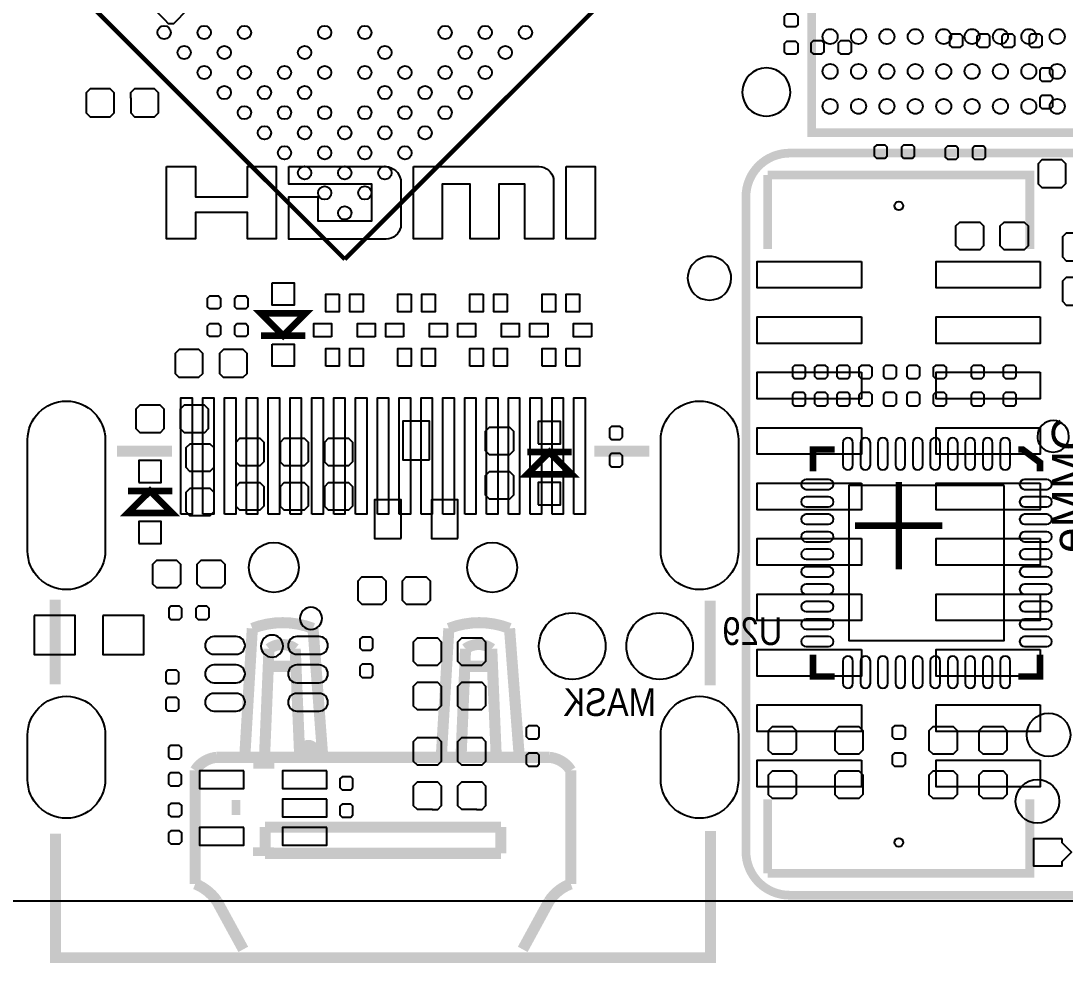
# Model space of a CAD drawing. Extents: x -2.3 to 87.1, y -2.6 to 56.
# Drawn here: x 23.71 to 47.62, y -1.42 to 20.16 of the extents above; entities that cross this region are included whole.
import ezdxf

# ---------------------------------------------------------------- set-up
doc = ezdxf.new("R2010")
doc.units = 0
doc.header["$MEASUREMENT"] = 0
for name, color, linetype in [('BG_OUTLINE', 254, 'CONTINUOUS'), ('PG_SILKSCREEN_BOTTOM', 12, 'CONTINUOUS'), ('PG_SILKSCREEN_TOP', 254, 'CONTINUOUS'), ('PIN_BOTTOM', 1, 'CONTINUOUS'), ('PIN_TOP', 110, 'CONTINUOUS')]:
    doc.layers.add(name, color=color, linetype=linetype)

msp = doc.modelspace()

# ---------------------------------------------------------------- linework, layer by layer
at = {"layer": 'BG_OUTLINE'}
msp.add_lwpolyline([(2.999994, 55.999888), (81.999836, 55.999888, -0.414214), (84.99983, 52.999894), (84.99983, 2.999994, -0.414214), (81.999836, 0), (2.999994, 0, -0.414214), (0, 2.999994), (0, 52.999894, -0.414214)], format="xyb", close=True, dxfattribs=at)
at = {"layer": 'PG_SILKSCREEN_BOTTOM'}
for points, const_width in [([(16.278301, 29.5529), (31.1277, 14.703501)], 0.100076), ([(31.1277, 14.703501), (45.623455, 29.199256)], 0.100076), ([(36.322, 9.779), (35.306, 9.779), (35.814, 10.287), (36.322, 9.779)], 0.1524), ([(36.322, 10.287), (35.306, 10.287)], 0.1524), ([(41.850005, 9.846996), (41.850005, 10.346995), (42.350004, 10.346995)], 0.150012), ([(47.049995, 9.846996), (47.049995, 10.046995), (46.649996, 10.346995), (46.549996, 10.346995)], 0.150012), ([(27.178, 8.89), (26.162, 8.89), (26.67, 9.398), (27.178, 8.89)], 0.1524), ([(27.178, 9.398), (26.162, 9.398)], 0.1524), ([(41.850005, 5.647004), (41.850005, 5.147005), (42.350004, 5.147005)], 0.150012), ([(47.049995, 5.647004), (47.049995, 5.147005), (46.549996, 5.147005)], 0.150012), ([(29.037026, 3.132836), (29.515308, 3.132836)], 0.2032), ([(28.637992, 2.315718), (28.637992, 1.976628)], 0.2032), ([(29.026612, 1.13284), (29.504894, 1.13284)], 0.2032)]:
    msp.add_lwpolyline(points, dxfattribs=dict(at, const_width=const_width))
for points in [[(47.710598, 10.646994, 1), (46.989402, 10.647006, 1)], [(30.607, 6.477, 1), (30.099, 6.477, 1)], [(29.718, 5.842, 1), (29.21, 5.842, 1)]]:
    msp.add_lwpolyline(points, format="xyb", close=True, dxfattribs=at)
at = {"layer": 'PG_SILKSCREEN_BOTTOM', "const_width": 0.254}
msp.add_lwpolyline([(30.424628, 3.44043, 1), (30.170628, 3.44043, 1), (30.424628, 3.44043)], format="xyb", dxfattribs=at)
at = {"layer": 'PG_SILKSCREEN_TOP'}
for points, const_width in [([(41.817696, 17.60601), (41.817696, 27.60599), (56.317744, 27.60599), (56.317744, 17.60601), (41.817696, 17.60601), (41.817696, 27.60599), (56.317744, 27.60599), (56.317744, 17.60601)], 0.2), ([(46.814994, 14.935987), (46.814994, 16.636009), (40.815006, 16.636009)], 0.2), ([(40.815006, 14.935987), (40.815006, 16.636009)], 0.2), ([(30.226, 13.462), (29.21, 13.462), (29.718, 12.954), (30.226, 13.462)], 0.1524), ([(30.226, 12.954), (29.21, 12.954)], 0.1524), ([(25.913994, 10.30539), (27.174012, 10.30539)], 0.250012), ([(36.843995, 10.30539), (38.103988, 10.30539)], 0.250012), ([(43.815, 9.600006), (43.815, 8.600008), (42.815002, 8.600008)], 0.150089), ([(43.815, 7.60001), (43.815, 8.600008), (44.814998, 8.600008)], 0.150089), ([(24.494007, 6.905396), (24.494007, 4.965395)], 0.250012), ([(39.494003, 6.885381), (39.494003, 4.945405)], 0.250012), ([(30.401489, 6.247994), (30.620995, 3.344494)], 0.254), ([(34.901607, 6.247994), (35.121088, 3.344494)], 0.254), ([(29.994098, 5.779389), (30.093895, 3.379292)], 0.254), ([(34.493987, 5.779389), (34.594013, 3.379292)], 0.254), ([(29.393896, 5.379288), (29.994098, 5.379288)], 0.254), ([(33.893989, 5.379288), (34.493987, 5.379288)], 0.254), ([(46.814994, 2.336013), (46.814994, 0.635991), (40.815006, 0.635991)], 0.2), ([(40.815006, 2.336013), (40.815006, 0.635991)], 0.2), ([(39.50401, 1.605382), (39.50401, -1.294613), (24.50399, -1.294613), (24.50399, 1.545387)], 0.250012), ([(29.304005, 1.0954), (29.304005, 1.695298)], 0.254), ([(29.304005, 1.695298), (34.703995, 1.695298)], 0.254), ([(34.703995, 1.695298), (34.703995, 1.0954)], 0.254), ([(34.703995, 1.0954), (29.304005, 1.0954)], 0.254), ([(35.804094, -0.004699), (35.203892, -1.104519)], 0.254)]:
    msp.add_lwpolyline(points, dxfattribs=dict(at, const_width=const_width))
for points in [[(41.333217, 18.534609, 1), (40.230223, 18.534591, 1)], [(29.849394, 16.831996), (32.069405, 16.831996, -0.337671), (32.409409, 16.521989), (32.409409, 15.442006, -0.346102), (32.079413, 15.161997), (29.849394, 15.161997), (29.849394, 16.131997), (30.509388, 16.131997), (30.509388, 15.582011), (31.74939, 15.582011), (31.74939, 16.421989), (29.849394, 16.421989)], [(32.699401, 16.831996), (35.579406, 16.831996, -0.326551), (35.909402, 16.552012), (35.909402, 15.172004), (35.249409, 15.172004), (35.249409, 16.421989), (34.659392, 16.421989), (34.659392, 15.172004), (33.999399, 15.172004), (33.999399, 16.421989), (33.359395, 16.421989), (33.359395, 15.172004), (32.699401, 15.172004)], [(39.980006, 14.269212, 1), (38.979994, 14.269188, 1)]]:
    msp.add_lwpolyline(points, format="xyb", close=True, dxfattribs=at)
for points, const_width in [([(57.814997, 0.135992), (41.315005, 0.135992, -0.414212), (40.315007, 1.13599), (40.315007, 16.13601, -0.414212), (41.315005, 17.136008), (57.814997, 17.136008, -0.414212), (58.814995, 16.13601), (58.814995, 15.3416)], 0.2), ([(28.840913, 3.344494), (29.011601, 6.247994, -0.189392), (30.401489, 6.247994)], 0.254), ([(33.341107, 3.344494), (33.511693, 6.247994, -0.189396), (34.901607, 6.247994)], 0.254), ([(29.294099, 3.379292), (29.393896, 5.779389, -0.333185), (29.994098, 5.779389)], 0.254), ([(33.793913, 3.379292), (33.893989, 5.779389, -0.333121), (34.493987, 5.779389)], 0.254), ([(27.704009, 0.3953), (27.704009, 2.995498, -0.236058), (28.203906, 3.295498)], 0.254), ([(28.203906, 3.295498), (35.804094, 3.295498, -0.236023), (36.303991, 2.995498)], 0.254), ([(36.303991, 2.995498), (36.303991, 0.3953, 0.162249), (35.804094, -0.004699)], 0.254), ([(28.804108, -1.104519), (28.203906, -0.004699, 0.151059), (27.704009, 0.3953)], 0.254)]:
    msp.add_lwpolyline(points, format="xyb", dxfattribs=dict(at, const_width=const_width))
for points in [[(27.0494, 16.831996), (27.709393, 16.831996), (27.709393, 16.131997), (28.899409, 16.131997), (28.899409, 16.831996), (29.559402, 16.831996), (29.559402, 15.172004), (28.899409, 15.172004), (28.899409, 15.772003), (27.709393, 15.772003), (27.709393, 15.172004), (27.0494, 15.172004)], [(36.199394, 16.831996), (36.859388, 16.831996), (36.859388, 15.172004), (36.199394, 15.172004)]]:
    msp.add_lwpolyline(points, close=True, dxfattribs=at)
at = {"layer": 'PIN_BOTTOM'}
for points in [[(45.228104, 19.860412), (45.028104, 19.860412), (44.978091, 19.8104), (44.978091, 19.6104), (45.028104, 19.560388), (45.228104, 19.560388), (45.278116, 19.6104), (45.278116, 19.8104)], [(45.653096, 19.560388), (45.853096, 19.560388), (45.903109, 19.6104), (45.903109, 19.8104), (45.853096, 19.860412), (45.653096, 19.860412), (45.603084, 19.8104), (45.603084, 19.6104)], [(46.421904, 19.860412), (46.221904, 19.860412), (46.171891, 19.8104), (46.171891, 19.6104), (46.221904, 19.560388), (46.421904, 19.560388), (46.471916, 19.6104), (46.471916, 19.8104)], [(46.846896, 19.560388), (47.046896, 19.560388), (47.096909, 19.6104), (47.096909, 19.8104), (47.046896, 19.860412), (46.846896, 19.860412), (46.796884, 19.8104), (46.796884, 19.6104)], [(42.053104, 19.708012), (41.853104, 19.708012), (41.803091, 19.658), (41.803091, 19.458), (41.853104, 19.407988), (42.053104, 19.407988), (42.103116, 19.458), (42.103116, 19.658)], [(42.478096, 19.407988), (42.678096, 19.407988), (42.728109, 19.458), (42.728109, 19.658), (42.678096, 19.708012), (42.478096, 19.708012), (42.428084, 19.658), (42.428084, 19.458)], [(47.343212, 18.830696), (47.343212, 19.030696), (47.2932, 19.080709), (47.0932, 19.080709), (47.043188, 19.030696), (47.043188, 18.830696), (47.0932, 18.780684), (47.2932, 18.780684)], [(47.043188, 18.405704), (47.043188, 18.205704), (47.0932, 18.155691), (47.2932, 18.155691), (47.343212, 18.205704), (47.343212, 18.405704), (47.2932, 18.455716), (47.0932, 18.455716)], [(43.500904, 17.320412), (43.300904, 17.320412), (43.250891, 17.2704), (43.250891, 17.0704), (43.300904, 17.020388), (43.500904, 17.020388), (43.550916, 17.0704), (43.550916, 17.2704)], [(43.925896, 17.020388), (44.125896, 17.020388), (44.175909, 17.0704), (44.175909, 17.2704), (44.125896, 17.320412), (43.925896, 17.320412), (43.875884, 17.2704), (43.875884, 17.0704)], [(45.126504, 17.295012), (44.926504, 17.295012), (44.876491, 17.245), (44.876491, 17.045), (44.926504, 16.994988), (45.126504, 16.994988), (45.176516, 17.045), (45.176516, 17.245)], [(45.551496, 16.994988), (45.751496, 16.994988), (45.801509, 17.045), (45.801509, 17.245), (45.751496, 17.295012), (45.551496, 17.295012), (45.501484, 17.245), (45.501484, 17.045)], [(45.7581, 15.4559), (45.7581, 15.1257), (45.7581, 15.011095), (45.669505, 14.9225), (45.212, 14.9225), (45.1231, 15.0114), (45.1231, 15.125395), (45.123405, 15.1257), (45.123405, 15.4686), (45.212305, 15.5575), (45.555205, 15.5575), (45.666889, 15.5575), (45.7581, 15.466289)], [(46.7741, 15.4559), (46.7741, 15.1257), (46.7741, 15.011095), (46.685505, 14.9225), (46.228, 14.9225), (46.1391, 15.0114), (46.1391, 15.125395), (46.139405, 15.1257), (46.139405, 15.4686), (46.228305, 15.5575), (46.571205, 15.5575), (46.682889, 15.5575), (46.7741, 15.466289)], [(41.679012, 12.023496), (41.679012, 12.223496), (41.629, 12.273509), (41.429, 12.273509), (41.378988, 12.223496), (41.378988, 12.023496), (41.429, 11.973484), (41.629, 11.973484)], [(42.187012, 12.023496), (42.187012, 12.223496), (42.137, 12.273509), (41.937, 12.273509), (41.886988, 12.223496), (41.886988, 12.023496), (41.937, 11.973484), (42.137, 11.973484)], [(42.695012, 12.023496), (42.695012, 12.223496), (42.645, 12.273509), (42.445, 12.273509), (42.394988, 12.223496), (42.394988, 12.023496), (42.445, 11.973484), (42.645, 11.973484)], [(43.203012, 12.023496), (43.203012, 12.223496), (43.153, 12.273509), (42.953, 12.273509), (42.902988, 12.223496), (42.902988, 12.023496), (42.953, 11.973484), (43.153, 11.973484)], [(43.761812, 12.023496), (43.761812, 12.223496), (43.7118, 12.273509), (43.5118, 12.273509), (43.461788, 12.223496), (43.461788, 12.023496), (43.5118, 11.973484), (43.7118, 11.973484)], [(44.295212, 12.023496), (44.295212, 12.223496), (44.2452, 12.273509), (44.0452, 12.273509), (43.995188, 12.223496), (43.995188, 12.023496), (44.0452, 11.973484), (44.2452, 11.973484)], [(44.904812, 12.023496), (44.904812, 12.223496), (44.8548, 12.273509), (44.6548, 12.273509), (44.604788, 12.223496), (44.604788, 12.023496), (44.6548, 11.973484), (44.8548, 11.973484)], [(45.768412, 12.023496), (45.768412, 12.223496), (45.7184, 12.273509), (45.5184, 12.273509), (45.468388, 12.223496), (45.468388, 12.023496), (45.5184, 11.973484), (45.7184, 11.973484)], [(46.505012, 12.023496), (46.505012, 12.223496), (46.455, 12.273509), (46.255, 12.273509), (46.204988, 12.223496), (46.204988, 12.023496), (46.255, 11.973484), (46.455, 11.973484)], [(41.378988, 11.598504), (41.378988, 11.398504), (41.429, 11.348491), (41.629, 11.348491), (41.679012, 11.398504), (41.679012, 11.598504), (41.629, 11.648516), (41.429, 11.648516)], [(41.886988, 11.598504), (41.886988, 11.398504), (41.937, 11.348491), (42.137, 11.348491), (42.187012, 11.398504), (42.187012, 11.598504), (42.137, 11.648516), (41.937, 11.648516)], [(42.394988, 11.598504), (42.394988, 11.398504), (42.445, 11.348491), (42.645, 11.348491), (42.695012, 11.398504), (42.695012, 11.598504), (42.645, 11.648516), (42.445, 11.648516)], [(42.902988, 11.598504), (42.902988, 11.398504), (42.953, 11.348491), (43.153, 11.348491), (43.203012, 11.398504), (43.203012, 11.598504), (43.153, 11.648516), (42.953, 11.648516)], [(43.461788, 11.598504), (43.461788, 11.398504), (43.5118, 11.348491), (43.7118, 11.348491), (43.761812, 11.398504), (43.761812, 11.598504), (43.7118, 11.648516), (43.5118, 11.648516)], [(43.995188, 11.598504), (43.995188, 11.398504), (44.0452, 11.348491), (44.2452, 11.348491), (44.295212, 11.398504), (44.295212, 11.598504), (44.2452, 11.648516), (44.0452, 11.648516)], [(44.604788, 11.598504), (44.604788, 11.398504), (44.6548, 11.348491), (44.8548, 11.348491), (44.904812, 11.398504), (44.904812, 11.598504), (44.8548, 11.648516), (44.6548, 11.648516)], [(45.468388, 11.598504), (45.468388, 11.398504), (45.5184, 11.348491), (45.7184, 11.348491), (45.768412, 11.398504), (45.768412, 11.598504), (45.7184, 11.648516), (45.5184, 11.648516)], [(46.204988, 11.598504), (46.204988, 11.398504), (46.255, 11.348491), (46.455, 11.348491), (46.505012, 11.398504), (46.505012, 11.598504), (46.455, 11.648516), (46.255, 11.648516)], [(26.9875, 11.2649), (26.9875, 10.9347), (26.9875, 10.820095), (26.898905, 10.7315), (26.4414, 10.7315), (26.3525, 10.8204), (26.3525, 10.934395), (26.352805, 10.9347), (26.352805, 11.2776), (26.441705, 11.3665), (26.784605, 11.3665), (26.896289, 11.3665), (26.9875, 11.275289)], [(28.0035, 11.2649), (28.0035, 10.9347), (28.0035, 10.820095), (27.914905, 10.7315), (27.4574, 10.7315), (27.3685, 10.8204), (27.3685, 10.934395), (27.368805, 10.9347), (27.368805, 11.2776), (27.457705, 11.3665), (27.800605, 11.3665), (27.912289, 11.3665), (28.0035, 11.275289)], [(33.0708, 10.107498), (33.0708, 10.996498), (32.4612, 10.996498), (32.4612, 10.107498)], [(34.4551, 10.8585), (34.7853, 10.8585), (34.899905, 10.8585), (34.9885, 10.769905), (34.9885, 10.3124), (34.8996, 10.2235), (34.785605, 10.2235), (34.7853, 10.223805), (34.4424, 10.223805), (34.3535, 10.312705), (34.3535, 10.655605), (34.3535, 10.767289), (34.444711, 10.8585)], [(35.56, 10.478999), (36.068, 10.478999), (36.068, 10.986999), (35.56, 10.986999)], [(37.488012, 10.626496), (37.488012, 10.826496), (37.438, 10.876509), (37.238, 10.876509), (37.187988, 10.826496), (37.187988, 10.626496), (37.238, 10.576484), (37.438, 10.576484)], [(29.1719, 9.9695), (28.8417, 9.9695), (28.727095, 9.9695), (28.6385, 10.058095), (28.6385, 10.5156), (28.7274, 10.6045), (28.841395, 10.6045), (28.8417, 10.604195), (29.1846, 10.604195), (29.2735, 10.515295), (29.2735, 10.172395), (29.2735, 10.060711), (29.182289, 9.9695)], [(30.1879, 9.9695), (29.8577, 9.9695), (29.743095, 9.9695), (29.6545, 10.058095), (29.6545, 10.5156), (29.7434, 10.6045), (29.857395, 10.6045), (29.8577, 10.604195), (30.2006, 10.604195), (30.2895, 10.515295), (30.2895, 10.172395), (30.2895, 10.060711), (30.198289, 9.9695)], [(31.2039, 9.9695), (30.8737, 9.9695), (30.759095, 9.9695), (30.6705, 10.058095), (30.6705, 10.5156), (30.7594, 10.6045), (30.873395, 10.6045), (30.8737, 10.604195), (31.2166, 10.604195), (31.3055, 10.515295), (31.3055, 10.172395), (31.3055, 10.060711), (31.214289, 9.9695)], [(28.0289, 9.8425), (27.6987, 9.8425), (27.584095, 9.8425), (27.4955, 9.931095), (27.4955, 10.3886), (27.5844, 10.4775), (27.698395, 10.4775), (27.6987, 10.477195), (28.0416, 10.477195), (28.1305, 10.388295), (28.1305, 10.045395), (28.1305, 9.933711), (28.039289, 9.8425)], [(26.416, 9.589999), (26.924, 9.589999), (26.924, 10.097999), (26.416, 10.097999)], [(37.187988, 10.201504), (37.187988, 10.001504), (37.238, 9.951491), (37.438, 9.951491), (37.488012, 10.001504), (37.488012, 10.201504), (37.438, 10.251516), (37.238, 10.251516)], [(34.4551, 9.8425), (34.7853, 9.8425), (34.899905, 9.8425), (34.9885, 9.753905), (34.9885, 9.2964), (34.8996, 9.2075), (34.785605, 9.2075), (34.7853, 9.207805), (34.4424, 9.207805), (34.3535, 9.296705), (34.3535, 9.639605), (34.3535, 9.751289), (34.444711, 9.8425)], [(29.1719, 8.9535), (28.8417, 8.9535), (28.727095, 8.9535), (28.6385, 9.042095), (28.6385, 9.4996), (28.7274, 9.5885), (28.841395, 9.5885), (28.8417, 9.588195), (29.1846, 9.588195), (29.2735, 9.499295), (29.2735, 9.156395), (29.2735, 9.044711), (29.182289, 8.9535)], [(30.1879, 8.9535), (29.8577, 8.9535), (29.743095, 8.9535), (29.6545, 9.042095), (29.6545, 9.4996), (29.7434, 9.5885), (29.857395, 9.5885), (29.8577, 9.588195), (30.2006, 9.588195), (30.2895, 9.499295), (30.2895, 9.156395), (30.2895, 9.044711), (30.198289, 8.9535)], [(31.2039, 8.9535), (30.8737, 8.9535), (30.759095, 8.9535), (30.6705, 9.042095), (30.6705, 9.4996), (30.7594, 9.5885), (30.873395, 9.5885), (30.8737, 9.588195), (31.2166, 9.588195), (31.3055, 9.499295), (31.3055, 9.156395), (31.3055, 9.044711), (31.214289, 8.9535)], [(35.56, 9.079001), (36.068, 9.079001), (36.068, 9.587001), (35.56, 9.587001)], [(28.0289, 8.8265), (27.6987, 8.8265), (27.584095, 8.8265), (27.4955, 8.915095), (27.4955, 9.3726), (27.5844, 9.4615), (27.698395, 9.4615), (27.6987, 9.461195), (28.0416, 9.461195), (28.1305, 9.372295), (28.1305, 9.029395), (28.1305, 8.917711), (28.039289, 8.8265)], [(46.228, 9.525), (42.672, 9.525), (42.672, 5.969), (46.228, 5.969)], [(32.420789, 8.307502), (32.420789, 9.196502), (31.811189, 9.196502), (31.811189, 8.307502)], [(33.720811, 8.307502), (33.720811, 9.196502), (33.111211, 9.196502), (33.111211, 8.307502)], [(26.416, 8.190001), (26.924, 8.190001), (26.924, 8.698001), (26.416, 8.698001)], [(27.3685, 7.7089), (27.3685, 7.3787), (27.3685, 7.264095), (27.279905, 7.1755), (26.8224, 7.1755), (26.7335, 7.2644), (26.7335, 7.378395), (26.733805, 7.3787), (26.733805, 7.7216), (26.822705, 7.8105), (27.165605, 7.8105), (27.277289, 7.8105), (27.3685, 7.719289)], [(28.3845, 7.7089), (28.3845, 7.3787), (28.3845, 7.264095), (28.295905, 7.1755), (27.8384, 7.1755), (27.7495, 7.2644), (27.7495, 7.378395), (27.749805, 7.3787), (27.749805, 7.7216), (27.838705, 7.8105), (28.181605, 7.8105), (28.293289, 7.8105), (28.3845, 7.719289)], [(31.4325, 6.8961), (31.4325, 7.2263), (31.4325, 7.340905), (31.521095, 7.4295), (31.9786, 7.4295), (32.0675, 7.3406), (32.0675, 7.226605), (32.067195, 7.2263), (32.067195, 6.8834), (31.978295, 6.7945), (31.635395, 6.7945), (31.523711, 6.7945), (31.4325, 6.885711)], [(32.4485, 6.8961), (32.4485, 7.2263), (32.4485, 7.340905), (32.537095, 7.4295), (32.9946, 7.4295), (33.0835, 7.3406), (33.0835, 7.226605), (33.083195, 7.2263), (33.083195, 6.8834), (32.994295, 6.7945), (32.651395, 6.7945), (32.539711, 6.7945), (32.4485, 6.885711)], [(27.346504, 6.754012), (27.146504, 6.754012), (27.096491, 6.704), (27.096491, 6.504), (27.146504, 6.453988), (27.346504, 6.453988), (27.396516, 6.504), (27.396516, 6.704)], [(27.771496, 6.453988), (27.971496, 6.453988), (28.021509, 6.504), (28.021509, 6.704), (27.971496, 6.754012), (27.771496, 6.754012), (27.721484, 6.704), (27.721484, 6.504)], [(24.0157, 6.5405), (24.0157, 5.6515), (24.9555, 5.6515), (24.9555, 6.5405)], [(25.5905, 6.5405), (25.5905, 5.6515), (26.5303, 5.6515), (26.5303, 6.5405)], [(31.773012, 5.800496), (31.773012, 6.000496), (31.723, 6.050509), (31.523, 6.050509), (31.472988, 6.000496), (31.472988, 5.800496), (31.523, 5.750484), (31.723, 5.750484)], [(33.2359, 5.3975), (32.9057, 5.3975), (32.791095, 5.3975), (32.7025, 5.486095), (32.7025, 5.9436), (32.7914, 6.0325), (32.905395, 6.0325), (32.9057, 6.032195), (33.2486, 6.032195), (33.3375, 5.943295), (33.3375, 5.600395), (33.3375, 5.488711), (33.246289, 5.3975)], [(34.2519, 5.3975), (33.9217, 5.3975), (33.807095, 5.3975), (33.7185, 5.486095), (33.7185, 5.9436), (33.8074, 6.0325), (33.921395, 6.0325), (33.9217, 6.032195), (34.2646, 6.032195), (34.3535, 5.943295), (34.3535, 5.600395), (34.3535, 5.488711), (34.262289, 5.3975)], [(27.328012, 5.038496), (27.328012, 5.238496), (27.278, 5.288509), (27.078, 5.288509), (27.027988, 5.238496), (27.027988, 5.038496), (27.078, 4.988484), (27.278, 4.988484)], [(31.472988, 5.375504), (31.472988, 5.175504), (31.523, 5.125491), (31.723, 5.125491), (31.773012, 5.175504), (31.773012, 5.375504), (31.723, 5.425516), (31.523, 5.425516)], [(33.2359, 4.3815), (32.9057, 4.3815), (32.791095, 4.3815), (32.7025, 4.470095), (32.7025, 4.9276), (32.7914, 5.0165), (32.905395, 5.0165), (32.9057, 5.016195), (33.2486, 5.016195), (33.3375, 4.927295), (33.3375, 4.584395), (33.3375, 4.472711), (33.246289, 4.3815)], [(34.2519, 4.3815), (33.9217, 4.3815), (33.807095, 4.3815), (33.7185, 4.470095), (33.7185, 4.9276), (33.8074, 5.0165), (33.921395, 5.0165), (33.9217, 5.016195), (34.2646, 5.016195), (34.3535, 4.927295), (34.3535, 4.584395), (34.3535, 4.472711), (34.262289, 4.3815)], [(27.027988, 4.613504), (27.027988, 4.413504), (27.078, 4.363491), (27.278, 4.363491), (27.328012, 4.413504), (27.328012, 4.613504), (27.278, 4.663516), (27.078, 4.663516)], [(35.583012, 3.768496), (35.583012, 3.968496), (35.533, 4.018509), (35.333, 4.018509), (35.282988, 3.968496), (35.282988, 3.768496), (35.333, 3.718484), (35.533, 3.718484)], [(41.3639, 3.3655), (41.0337, 3.3655), (40.919095, 3.3655), (40.8305, 3.454095), (40.8305, 3.9116), (40.9194, 4.0005), (41.033395, 4.0005), (41.0337, 4.000195), (41.3766, 4.000195), (41.4655, 3.911295), (41.4655, 3.568395), (41.4655, 3.456711), (41.374289, 3.3655)], [(42.8879, 3.3655), (42.5577, 3.3655), (42.443095, 3.3655), (42.3545, 3.454095), (42.3545, 3.9116), (42.4434, 4.0005), (42.557395, 4.0005), (42.5577, 4.000195), (42.9006, 4.000195), (42.9895, 3.911295), (42.9895, 3.568395), (42.9895, 3.456711), (42.898289, 3.3655)], [(43.965012, 3.768496), (43.965012, 3.968496), (43.915, 4.018509), (43.715, 4.018509), (43.664988, 3.968496), (43.664988, 3.768496), (43.715, 3.718484), (43.915, 3.718484)], [(45.0469, 3.3655), (44.7167, 3.3655), (44.602095, 3.3655), (44.5135, 3.454095), (44.5135, 3.9116), (44.6024, 4.0005), (44.716395, 4.0005), (44.7167, 4.000195), (45.0596, 4.000195), (45.1485, 3.911295), (45.1485, 3.568395), (45.1485, 3.456711), (45.057289, 3.3655)], [(46.1899, 3.3655), (45.8597, 3.3655), (45.745095, 3.3655), (45.6565, 3.454095), (45.6565, 3.9116), (45.7454, 4.0005), (45.859395, 4.0005), (45.8597, 4.000195), (46.2026, 4.000195), (46.2915, 3.911295), (46.2915, 3.568395), (46.2915, 3.456711), (46.200289, 3.3655)], [(32.8041, 3.7465), (33.1343, 3.7465), (33.248905, 3.7465), (33.3375, 3.657905), (33.3375, 3.2004), (33.2486, 3.1115), (33.134605, 3.1115), (33.1343, 3.111805), (32.7914, 3.111805), (32.7025, 3.200705), (32.7025, 3.543605), (32.7025, 3.655289), (32.793711, 3.7465)], [(33.8201, 3.7465), (34.1503, 3.7465), (34.264905, 3.7465), (34.3535, 3.657905), (34.3535, 3.2004), (34.2646, 3.1115), (34.150605, 3.1115), (34.1503, 3.111805), (33.8074, 3.111805), (33.7185, 3.200705), (33.7185, 3.543605), (33.7185, 3.655289), (33.809711, 3.7465)], [(27.388744, 3.313455), (27.388744, 3.513455), (27.338731, 3.563468), (27.138732, 3.563468), (27.088719, 3.513455), (27.088719, 3.313455), (27.138732, 3.263443), (27.338731, 3.263443)], [(35.282988, 3.343504), (35.282988, 3.143504), (35.333, 3.093491), (35.533, 3.093491), (35.583012, 3.143504), (35.583012, 3.343504), (35.533, 3.393516), (35.333, 3.393516)], [(43.664988, 3.343504), (43.664988, 3.143504), (43.715, 3.093491), (43.915, 3.093491), (43.965012, 3.143504), (43.965012, 3.343504), (43.915, 3.393516), (43.715, 3.393516)], [(27.088719, 2.888463), (27.088719, 2.688463), (27.138732, 2.63845), (27.338731, 2.63845), (27.388744, 2.688463), (27.388744, 2.888463), (27.338731, 2.938475), (27.138732, 2.938475)], [(28.81884, 2.986786), (27.80284, 2.986786), (27.80284, 2.580386), (28.81884, 2.580386)], [(30.71876, 2.986786), (29.70276, 2.986786), (29.70276, 2.580386), (30.71876, 2.580386)], [(41.3639, 2.3495), (41.0337, 2.3495), (40.919095, 2.3495), (40.8305, 2.438095), (40.8305, 2.8956), (40.9194, 2.9845), (41.033395, 2.9845), (41.0337, 2.984195), (41.3766, 2.984195), (41.4655, 2.895295), (41.4655, 2.552395), (41.4655, 2.440711), (41.374289, 2.3495)], [(42.8879, 2.3495), (42.5577, 2.3495), (42.443095, 2.3495), (42.3545, 2.438095), (42.3545, 2.8956), (42.4434, 2.9845), (42.557395, 2.9845), (42.5577, 2.984195), (42.9006, 2.984195), (42.9895, 2.895295), (42.9895, 2.552395), (42.9895, 2.440711), (42.898289, 2.3495)], [(45.0469, 2.3495), (44.7167, 2.3495), (44.602095, 2.3495), (44.5135, 2.438095), (44.5135, 2.8956), (44.6024, 2.9845), (44.716395, 2.9845), (44.7167, 2.984195), (45.0596, 2.984195), (45.1485, 2.895295), (45.1485, 2.552395), (45.1485, 2.440711), (45.057289, 2.3495)], [(46.1899, 2.3495), (45.8597, 2.3495), (45.745095, 2.3495), (45.6565, 2.438095), (45.6565, 2.8956), (45.7454, 2.9845), (45.859395, 2.9845), (45.8597, 2.984195), (46.2026, 2.984195), (46.2915, 2.895295), (46.2915, 2.552395), (46.2915, 2.440711), (46.200289, 2.3495)], [(31.315812, 2.600096), (31.315812, 2.800096), (31.2658, 2.850109), (31.0658, 2.850109), (31.015788, 2.800096), (31.015788, 2.600096), (31.0658, 2.550084), (31.2658, 2.550084)], [(32.8041, 2.7305), (33.1343, 2.7305), (33.248905, 2.7305), (33.3375, 2.641905), (33.3375, 2.1844), (33.2486, 2.0955), (33.134605, 2.0955), (33.1343, 2.095805), (32.7914, 2.095805), (32.7025, 2.184705), (32.7025, 2.527605), (32.7025, 2.639289), (32.793711, 2.7305)], [(33.8201, 2.7305), (34.1503, 2.7305), (34.264905, 2.7305), (34.3535, 2.641905), (34.3535, 2.1844), (34.2646, 2.0955), (34.150605, 2.0955), (34.1503, 2.095805), (33.8074, 2.095805), (33.7185, 2.184705), (33.7185, 2.527605), (33.7185, 2.639289), (33.809711, 2.7305)], [(27.394281, 1.988337), (27.394281, 2.188337), (27.344268, 2.23835), (27.144269, 2.23835), (27.094256, 2.188337), (27.094256, 1.988337), (27.144269, 1.938325), (27.344268, 1.938325)], [(30.71876, 2.3368), (29.70276, 2.3368), (29.70276, 1.9304), (30.71876, 1.9304)], [(31.015788, 2.175104), (31.015788, 1.975104), (31.0658, 1.925091), (31.2658, 1.925091), (31.315812, 1.975104), (31.315812, 2.175104), (31.2658, 2.225116), (31.0658, 2.225116)], [(28.81884, 1.686814), (27.80284, 1.686814), (27.80284, 1.280414), (28.81884, 1.280414)], [(30.71876, 1.686814), (29.70276, 1.686814), (29.70276, 1.280414), (30.71876, 1.280414)], [(27.094256, 1.563345), (27.094256, 1.363345), (27.144269, 1.313332), (27.344268, 1.313332), (27.394281, 1.363345), (27.394281, 1.563345), (27.344268, 1.613357), (27.144269, 1.613357)], [(47.544507, 1.437462), (47.544507, 1.348562), (47.544507, 1.344854), (47.767697, 1.121258), (47.544507, 0.897941), (47.544507, 0.868451), (47.544507, 0.801141), (46.907704, 0.801141), (46.907704, 1.437462)]]:
    msp.add_lwpolyline(points, close=True, dxfattribs=at)
for points in [[(25.643103, 10.565384), (25.643103, 8.025384, -1), (23.865103, 8.025384), (23.865103, 10.565384, -1)], [(40.142897, 10.565384), (40.142897, 8.025384, -1), (38.364897, 8.025384), (38.364897, 10.565384, -1)], [(42.535704, 10.500995), (42.535704, 9.992995, 1), (42.764304, 9.992995), (42.764304, 10.500995, 1)], [(42.935703, 10.500995), (42.935703, 9.992995, 1), (43.164303, 9.992995), (43.164303, 10.500995, 1)], [(43.335702, 10.500995), (43.335702, 9.992995, 1), (43.564302, 9.992995), (43.564302, 10.500995, 1)], [(43.735701, 10.500995), (43.735701, 9.992995, 1), (43.964301, 9.992995), (43.964301, 10.500995, 1)], [(44.1357, 10.500995), (44.1357, 9.992995, 1), (44.3643, 9.992995), (44.3643, 10.500995, 1)], [(44.5357, 10.500995), (44.5357, 9.992995, 1), (44.7643, 9.992995), (44.7643, 10.500995, 1)], [(44.935699, 10.500995), (44.935699, 9.992995, 1), (45.164299, 9.992995), (45.164299, 10.500995, 1)], [(45.335698, 10.500995), (45.335698, 9.992995, 1), (45.564298, 9.992995), (45.564298, 10.500995, 1)], [(45.735697, 10.500995), (45.735697, 9.992995, 1), (45.964297, 9.992995), (45.964297, 10.500995, 1)], [(46.135696, 10.500995), (46.135696, 9.992995, 1), (46.364296, 9.992995), (46.364296, 10.500995, 1)], [(41.696005, 9.432696), (42.204005, 9.432696, 1), (42.204005, 9.661296), (41.696005, 9.661296, 1)], [(46.695995, 9.432696), (47.203995, 9.432696, 1), (47.203995, 9.661296), (46.695995, 9.661296, 1)], [(41.696005, 9.032697), (42.204005, 9.032697, 1), (42.204005, 9.261297), (41.696005, 9.261297, 1)], [(46.695995, 9.032697), (47.203995, 9.032697, 1), (47.203995, 9.261297), (46.695995, 9.261297, 1)], [(41.696005, 8.632698), (42.204005, 8.632698, 1), (42.204005, 8.861298), (41.696005, 8.861298, 1)], [(46.695995, 8.632698), (47.203995, 8.632698, 1), (47.203995, 8.861298), (46.695995, 8.861298, 1)], [(41.696005, 8.232699), (42.204005, 8.232699, 1), (42.204005, 8.461299), (41.696005, 8.461299, 1)], [(46.695995, 8.232699), (47.203995, 8.232699, 1), (47.203995, 8.461299), (46.695995, 8.461299, 1)], [(41.696005, 7.8327), (42.204005, 7.8327, 1), (42.204005, 8.0613), (41.696005, 8.0613, 1)], [(46.695995, 7.8327), (47.203995, 7.8327, 1), (47.203995, 8.0613), (46.695995, 8.0613, 1)], [(41.696005, 7.4327), (42.204005, 7.4327, 1), (42.204005, 7.6613), (41.696005, 7.6613, 1)], [(46.695995, 7.4327), (47.203995, 7.4327, 1), (47.203995, 7.6613), (46.695995, 7.6613, 1)], [(41.696005, 7.032701), (42.204005, 7.032701, 1), (42.204005, 7.261301), (41.696005, 7.261301, 1)], [(46.695995, 7.032701), (47.203995, 7.032701, 1), (47.203995, 7.261301), (46.695995, 7.261301, 1)], [(41.696005, 6.632702), (42.204005, 6.632702, 1), (42.204005, 6.861302), (41.696005, 6.861302, 1)], [(46.695995, 6.632702), (47.203995, 6.632702, 1), (47.203995, 6.861302), (46.695995, 6.861302, 1)], [(41.696005, 6.232703), (42.204005, 6.232703, 1), (42.204005, 6.461303), (41.696005, 6.461303, 1)], [(46.695995, 6.232703), (47.203995, 6.232703, 1), (47.203995, 6.461303), (46.695995, 6.461303, 1)], [(28.13304, 5.65404), (28.64104, 5.65404, 1), (28.64104, 6.06044), (28.13304, 6.06044, 1)], [(30.03296, 5.65404), (30.54096, 5.65404, 1), (30.54096, 6.06044), (30.03296, 6.06044, 1)], [(41.696005, 5.832704), (42.204005, 5.832704, 1), (42.204005, 6.061304), (41.696005, 6.061304, 1)], [(46.695995, 5.832704), (47.203995, 5.832704, 1), (47.203995, 6.061304), (46.695995, 6.061304, 1)], [(42.764304, 4.993005), (42.764304, 5.501005, 1), (42.535704, 5.501005), (42.535704, 4.993005, 1)], [(43.164303, 4.993005), (43.164303, 5.501005, 1), (42.935703, 5.501005), (42.935703, 4.993005, 1)], [(43.564302, 4.993005), (43.564302, 5.501005, 1), (43.335702, 5.501005), (43.335702, 4.993005, 1)], [(43.964301, 4.993005), (43.964301, 5.501005, 1), (43.735701, 5.501005), (43.735701, 4.993005, 1)], [(44.3643, 4.993005), (44.3643, 5.501005, 1), (44.1357, 5.501005), (44.1357, 4.993005, 1)], [(44.7643, 4.993005), (44.7643, 5.501005, 1), (44.5357, 5.501005), (44.5357, 4.993005, 1)], [(45.164299, 4.993005), (45.164299, 5.501005, 1), (44.935699, 5.501005), (44.935699, 4.993005, 1)], [(45.564298, 4.993005), (45.564298, 5.501005, 1), (45.335698, 5.501005), (45.335698, 4.993005, 1)], [(45.964297, 4.993005), (45.964297, 5.501005, 1), (45.735697, 5.501005), (45.735697, 4.993005, 1)], [(46.364296, 4.993005), (46.364296, 5.501005, 1), (46.135696, 5.501005), (46.135696, 4.993005, 1)], [(28.13304, 5.0038), (28.64104, 5.0038, 1), (28.64104, 5.4102), (28.13304, 5.4102, 1)], [(30.03296, 5.0038), (30.54096, 5.0038, 1), (30.54096, 5.4102), (30.03296, 5.4102, 1)], [(25.643103, 3.803396), (25.643103, 2.787396, -1), (23.865103, 2.787396), (23.865103, 3.803396, -1)], [(28.13304, 4.35356), (28.64104, 4.35356, 1), (28.64104, 4.75996), (28.13304, 4.75996, 1)], [(30.03296, 4.35356), (30.54096, 4.35356, 1), (30.54096, 4.75996), (30.03296, 4.75996, 1)], [(40.142897, 3.803396), (40.142897, 2.787396, -1), (38.364897, 2.787396), (38.364897, 3.803396, -1)]]:
    msp.add_lwpolyline(points, format="xyb", close=True, dxfattribs=at)
for centre, radius in [((26.991031, 19.900925), 0.1524), ((27.910257, 19.900925), 0.1524), ((28.829483, 19.900925), 0.1524), ((30.668087, 19.900748), 0.1524), ((31.587313, 19.900748), 0.1524), ((33.425917, 19.900925), 0.1524), ((34.345143, 19.900925), 0.1524), ((35.264369, 19.900925), 0.1524), ((27.450644, 19.441312), 0.1524), ((28.36987, 19.441312), 0.1524), ((30.208474, 19.441135), 0.1524), ((32.046926, 19.441135), 0.1524), ((33.88553, 19.441312), 0.1524), ((34.804756, 19.441312), 0.1524), ((27.910257, 18.981699), 0.1524), ((28.829483, 18.981699), 0.1524), ((29.748861, 18.981522), 0.1524), ((30.668087, 18.981522), 0.1524), ((31.587313, 18.981522), 0.1524), ((32.506539, 18.981522), 0.1524), ((33.425917, 18.981699), 0.1524), ((34.345143, 18.981699), 0.1524), ((28.36987, 18.522086), 0.1524), ((29.289273, 18.521909), 0.1524), ((30.208474, 18.521909), 0.1524), ((32.046926, 18.521909), 0.1524), ((32.966127, 18.521909), 0.1524), ((33.88553, 18.522086), 0.1524), ((28.82966, 18.062296), 0.1524), ((29.748861, 18.062296), 0.1524), ((30.668087, 18.062296), 0.1524), ((31.587313, 18.062296), 0.1524), ((32.506539, 18.062296), 0.1524), ((33.42574, 18.062296), 0.1524), ((29.289273, 17.602683), 0.1524), ((30.208474, 17.602683), 0.1524), ((31.1277, 17.602683), 0.1524), ((32.046926, 17.602683), 0.1524), ((32.966127, 17.602683), 0.1524), ((29.748861, 17.143095), 0.1524), ((30.668087, 17.143095), 0.1524), ((31.587313, 17.143095), 0.1524), ((32.506539, 17.143095), 0.1524), ((30.208474, 16.683482), 0.1524), ((31.1277, 16.683482), 0.1524), ((32.046926, 16.683482), 0.1524), ((30.668087, 16.223869), 0.1524), ((31.587313, 16.223869), 0.1524), ((43.815, 15.926003), 0.1), ((31.1277, 15.764256), 0.1524), ((29.503903, 7.6454), 0.5715), ((34.504097, 7.6454), 0.5715), ((36.338002, 5.842), 0.762), ((38.337998, 5.842), 0.762), ((47.244, 3.81), 0.499999), ((46.99, 2.286), 0.499999), ((43.815, 1.345997), 0.1)]:
    msp.add_circle(centre, radius, dxfattribs=at)
at = {"layer": 'PIN_TOP'}
for points in [[(26.771829, 20.422362), (27.005305, 20.18886), (27.086357, 20.107834), (27.21163, 20.107834), (27.535149, 20.431328), (27.535149, 20.557058), (27.45453, 20.637652), (27.454098, 20.637652), (27.21163, 20.880121), (27.085925, 20.880121), (26.843457, 20.637652), (26.764488, 20.558684), (26.764488, 20.429703)], [(41.201188, 20.075296), (41.201188, 20.275296), (41.2512, 20.325309), (41.4512, 20.325309), (41.501212, 20.275296), (41.501212, 20.075296), (41.4512, 20.025284), (41.2512, 20.025284)], [(41.501212, 19.650304), (41.501212, 19.450304), (41.4512, 19.400291), (41.2512, 19.400291), (41.201188, 19.450304), (41.201188, 19.650304), (41.2512, 19.700316), (41.4512, 19.700316)], [(25.8445, 18.0721), (25.8445, 18.4023), (25.8445, 18.516905), (25.755905, 18.6055), (25.2984, 18.6055), (25.2095, 18.5166), (25.2095, 18.402605), (25.209805, 18.4023), (25.209805, 18.0594), (25.298705, 17.9705), (25.641605, 17.9705), (25.753289, 17.9705), (25.8445, 18.061711)], [(26.8605, 18.0721), (26.8605, 18.4023), (26.8605, 18.516905), (26.771905, 18.6055), (26.3144, 18.6055), (26.2255, 18.5166), (26.2255, 18.402605), (26.225805, 18.4023), (26.225805, 18.0594), (26.314705, 17.9705), (26.657605, 17.9705), (26.769289, 17.9705), (26.8605, 18.061711)], [(47.6377, 16.4465), (47.6377, 16.7767), (47.6377, 16.891305), (47.549105, 16.9799), (47.0916, 16.9799), (47.0027, 16.891), (47.0027, 16.777005), (47.003005, 16.7767), (47.003005, 16.4338), (47.091905, 16.3449), (47.434805, 16.3449), (47.546489, 16.3449), (47.6377, 16.436111)], [(48.0949, 15.3035), (47.7647, 15.3035), (47.650095, 15.3035), (47.5615, 15.214905), (47.5615, 14.7574), (47.6504, 14.6685), (47.764395, 14.6685), (47.7647, 14.668805), (48.1076, 14.668805), (48.1965, 14.757705), (48.1965, 15.100605), (48.1965, 15.212289), (48.105289, 15.3035)], [(42.962805, 14.6558), (42.962805, 14.0462), (40.575205, 14.0462), (40.575205, 14.6558)], [(47.054795, 14.6558), (47.054795, 14.0462), (44.667195, 14.0462), (44.667195, 14.6558)], [(29.464, 14.161999), (29.972, 14.161999), (29.972, 13.653999), (29.464, 13.653999)], [(48.0949, 14.2875), (47.7647, 14.2875), (47.650095, 14.2875), (47.5615, 14.198905), (47.5615, 13.7414), (47.6504, 13.6525), (47.764395, 13.6525), (47.7647, 13.652805), (48.1076, 13.652805), (48.1965, 13.741705), (48.1965, 14.084605), (48.1965, 14.196289), (48.105289, 14.2875)], [(30.997398, 13.908176), (30.997398, 13.501776), (30.692598, 13.501776), (30.692598, 13.908176)], [(31.54741, 13.908176), (31.54741, 13.501776), (31.24261, 13.501776), (31.24261, 13.908176)], [(32.648398, 13.908176), (32.648398, 13.501776), (32.343598, 13.501776), (32.343598, 13.908176)], [(33.19841, 13.908176), (33.19841, 13.501776), (32.89361, 13.501776), (32.89361, 13.908176)], [(34.299398, 13.908176), (34.299398, 13.501776), (33.994598, 13.501776), (33.994598, 13.908176)], [(34.84941, 13.908176), (34.84941, 13.501776), (34.54461, 13.501776), (34.54461, 13.908176)], [(35.950398, 13.908176), (35.950398, 13.501776), (35.645598, 13.501776), (35.645598, 13.908176)], [(36.50041, 13.908176), (36.50041, 13.501776), (36.19561, 13.501776), (36.19561, 13.908176)], [(28.235504, 13.565988), (28.035504, 13.565988), (27.985491, 13.616), (27.985491, 13.816), (28.035504, 13.866012), (28.235504, 13.866012), (28.285516, 13.816), (28.285516, 13.616)], [(28.660496, 13.866012), (28.860496, 13.866012), (28.910509, 13.816), (28.910509, 13.616), (28.860496, 13.565988), (28.660496, 13.565988), (28.610484, 13.616), (28.610484, 13.816)], [(28.235504, 12.930988), (28.035504, 12.930988), (27.985491, 12.981), (27.985491, 13.181), (28.035504, 13.231012), (28.235504, 13.231012), (28.285516, 13.181), (28.285516, 12.981)], [(28.660496, 13.231012), (28.860496, 13.231012), (28.910509, 13.181), (28.910509, 12.981), (28.860496, 12.930988), (28.660496, 12.930988), (28.610484, 12.981), (28.610484, 13.181)], [(30.823205, 12.927584), (30.416805, 12.927584), (30.416805, 13.232384), (30.823205, 13.232384)], [(31.823203, 12.927584), (31.416803, 12.927584), (31.416803, 13.232384), (31.823203, 13.232384)], [(32.474205, 12.927584), (32.067805, 12.927584), (32.067805, 13.232384), (32.474205, 13.232384)], [(33.474203, 12.927584), (33.067803, 12.927584), (33.067803, 13.232384), (33.474203, 13.232384)], [(34.125205, 12.927584), (33.718805, 12.927584), (33.718805, 13.232384), (34.125205, 13.232384)], [(35.125203, 12.927584), (34.718803, 12.927584), (34.718803, 13.232384), (35.125203, 13.232384)], [(35.776205, 12.927584), (35.369805, 12.927584), (35.369805, 13.232384), (35.776205, 13.232384)], [(36.776203, 12.927584), (36.369803, 12.927584), (36.369803, 13.232384), (36.776203, 13.232384)], [(42.962805, 13.3858), (42.962805, 12.7762), (40.575205, 12.7762), (40.575205, 13.3858)], [(47.054795, 13.3858), (47.054795, 12.7762), (44.667195, 12.7762), (44.667195, 13.3858)], [(29.464, 12.762001), (29.972, 12.762001), (29.972, 12.254001), (29.464, 12.254001)], [(27.2415, 12.5349), (27.2415, 12.2047), (27.2415, 12.090095), (27.330095, 12.0015), (27.7876, 12.0015), (27.8765, 12.0904), (27.8765, 12.204395), (27.876195, 12.2047), (27.876195, 12.5476), (27.787295, 12.6365), (27.444395, 12.6365), (27.332711, 12.6365), (27.2415, 12.545289)], [(28.2575, 12.5349), (28.2575, 12.2047), (28.2575, 12.090095), (28.346095, 12.0015), (28.8036, 12.0015), (28.8925, 12.0904), (28.8925, 12.204395), (28.892195, 12.2047), (28.892195, 12.5476), (28.803295, 12.6365), (28.460395, 12.6365), (28.348711, 12.6365), (28.2575, 12.545289)], [(30.692598, 12.251792), (30.692598, 12.658192), (30.997398, 12.658192), (30.997398, 12.251792)], [(31.24261, 12.251792), (31.24261, 12.658192), (31.54741, 12.658192), (31.54741, 12.251792)], [(32.343598, 12.251792), (32.343598, 12.658192), (32.648398, 12.658192), (32.648398, 12.251792)], [(32.89361, 12.251792), (32.89361, 12.658192), (33.19841, 12.658192), (33.19841, 12.251792)], [(33.994598, 12.251792), (33.994598, 12.658192), (34.299398, 12.658192), (34.299398, 12.251792)], [(34.54461, 12.251792), (34.54461, 12.658192), (34.84941, 12.658192), (34.84941, 12.251792)], [(35.645598, 12.251792), (35.645598, 12.658192), (35.950398, 12.658192), (35.950398, 12.251792)], [(36.19561, 12.251792), (36.19561, 12.658192), (36.50041, 12.658192), (36.50041, 12.251792)], [(42.962805, 12.1158), (42.962805, 11.5062), (40.575205, 11.5062), (40.575205, 12.1158)], [(47.054795, 12.1158), (47.054795, 11.5062), (44.667195, 11.5062), (44.667195, 12.1158)], [(27.376907, 8.861806), (27.376907, 11.528806), (27.630907, 11.528806), (27.630907, 8.861806)], [(27.877008, 8.861806), (27.877008, 11.528806), (28.131008, 11.528806), (28.131008, 8.861806)], [(28.376905, 8.861806), (28.376905, 11.528806), (28.630905, 11.528806), (28.630905, 8.861806)], [(28.877006, 8.861806), (28.877006, 11.528806), (29.131006, 11.528806), (29.131006, 8.861806)], [(29.376903, 8.861806), (29.376903, 11.528806), (29.630903, 11.528806), (29.630903, 8.861806)], [(29.877004, 8.861806), (29.877004, 11.528806), (30.131004, 11.528806), (30.131004, 8.861806)], [(30.376901, 8.861806), (30.376901, 11.528806), (30.630901, 11.528806), (30.630901, 8.861806)], [(30.877002, 8.861806), (30.877002, 11.528806), (31.131002, 11.528806), (31.131002, 8.861806)], [(31.376899, 8.861806), (31.376899, 11.528806), (31.630899, 11.528806), (31.630899, 8.861806)], [(31.877, 8.861806), (31.877, 11.528806), (32.131, 11.528806), (32.131, 8.861806)], [(32.377101, 8.861806), (32.377101, 11.528806), (32.631101, 11.528806), (32.631101, 8.861806)], [(32.876998, 8.861806), (32.876998, 11.528806), (33.130998, 11.528806), (33.130998, 8.861806)], [(33.377099, 8.861806), (33.377099, 11.528806), (33.631099, 11.528806), (33.631099, 8.861806)], [(33.876996, 8.861806), (33.876996, 11.528806), (34.130996, 11.528806), (34.130996, 8.861806)], [(34.377097, 8.861806), (34.377097, 11.528806), (34.631097, 11.528806), (34.631097, 8.861806)], [(34.876994, 8.861806), (34.876994, 11.528806), (35.130994, 11.528806), (35.130994, 8.861806)], [(35.377095, 8.861806), (35.377095, 11.528806), (35.631095, 11.528806), (35.631095, 8.861806)], [(35.876992, 8.861806), (35.876992, 11.528806), (36.130992, 11.528806), (36.130992, 8.861806)], [(36.377093, 8.861806), (36.377093, 11.528806), (36.631093, 11.528806), (36.631093, 8.861806)], [(42.962805, 10.8458), (42.962805, 10.2362), (40.575205, 10.2362), (40.575205, 10.8458)], [(47.054795, 10.8458), (47.054795, 10.2362), (44.667195, 10.2362), (44.667195, 10.8458)], [(42.962805, 9.5758), (42.962805, 8.9662), (40.575205, 8.9662), (40.575205, 9.5758)], [(47.054795, 9.5758), (47.054795, 8.9662), (44.667195, 8.9662), (44.667195, 9.5758)], [(42.962805, 8.3058), (42.962805, 7.6962), (40.575205, 7.6962), (40.575205, 8.3058)], [(47.054795, 8.3058), (47.054795, 7.6962), (44.667195, 7.6962), (44.667195, 8.3058)], [(42.962805, 7.0358), (42.962805, 6.4262), (40.575205, 6.4262), (40.575205, 7.0358)], [(47.054795, 7.0358), (47.054795, 6.4262), (44.667195, 6.4262), (44.667195, 7.0358)], [(42.962805, 5.7658), (42.962805, 5.1562), (40.575205, 5.1562), (40.575205, 5.7658)], [(47.054795, 5.7658), (47.054795, 5.1562), (44.667195, 5.1562), (44.667195, 5.7658)], [(42.962805, 4.4958), (42.962805, 3.8862), (40.575205, 3.8862), (40.575205, 4.4958)], [(47.054795, 4.4958), (47.054795, 3.8862), (44.667195, 3.8862), (44.667195, 4.4958)], [(42.962805, 3.2258), (42.962805, 2.6162), (40.575205, 2.6162), (40.575205, 3.2258)], [(47.054795, 3.2258), (47.054795, 2.6162), (44.667195, 2.6162), (44.667195, 3.2258)]]:
    msp.add_lwpolyline(points, close=True, dxfattribs=at)
for points in [[(25.643103, 10.565384), (25.643103, 8.025384, -1), (23.865103, 8.025384), (23.865103, 10.565384, -1)], [(40.142897, 10.565384), (40.142897, 8.025384, -1), (38.364897, 8.025384), (38.364897, 10.565384, -1)], [(25.643103, 3.803396), (25.643103, 2.787396, -1), (23.865103, 2.787396), (23.865103, 3.803396, -1)], [(40.142897, 3.803396), (40.142897, 2.787396, -1), (38.364897, 2.787396), (38.364897, 3.803396, -1)]]:
    msp.add_lwpolyline(points, format="xyb", close=True, dxfattribs=at)
for centre, radius in [((42.242715, 19.806006), 0.17145), ((42.892726, 19.806006), 0.17145), ((43.542712, 19.806006), 0.17145), ((44.192723, 19.806006), 0.17145), ((44.842709, 19.806006), 0.17145), ((45.492721, 19.806006), 0.17145), ((46.142732, 19.806006), 0.17145), ((46.792718, 19.806006), 0.17145), ((47.44273, 19.806006), 0.17145), ((42.242715, 19.006007), 0.17145), ((42.892726, 19.006007), 0.17145), ((43.542712, 19.006007), 0.17145), ((44.192723, 19.006007), 0.17145), ((44.842709, 19.006007), 0.17145), ((45.492721, 19.006007), 0.17145), ((46.142732, 19.006007), 0.17145), ((46.792718, 19.006007), 0.17145), ((47.44273, 19.006007), 0.17145), ((42.242715, 18.206009), 0.17145), ((42.892726, 18.206009), 0.17145), ((43.542712, 18.206009), 0.17145), ((44.192723, 18.206009), 0.17145), ((44.842709, 18.206009), 0.17145), ((45.492721, 18.206009), 0.17145), ((46.142732, 18.206009), 0.17145), ((46.792718, 18.206009), 0.17145), ((47.44273, 18.206009), 0.17145), ((43.815, 15.926003), 0.1), ((29.503903, 7.6454), 0.5715), ((34.504097, 7.6454), 0.5715), ((43.815, 1.345997), 0.1)]:
    msp.add_circle(centre, radius, dxfattribs=at)

# ---------------------------------------------------------------- texts
at = {"layer": 'PG_SILKSCREEN_BOTTOM', "text_generation_flag": 2, "width": 0.88}
for s, p in [('U29', (41.148, 5.8674)), ('MASK', (38.2524, 4.2418))]:
    msp.add_text(s, height=0.635, dxfattribs=at).set_placement(p)
at = {"layer": 'PG_SILKSCREEN_TOP'}
msp.add_text('eMMC', height=0.7874, rotation=90, dxfattribs=at).set_placement((48.1076, 7.9756))

doc.saveas('drawing.dxf')
